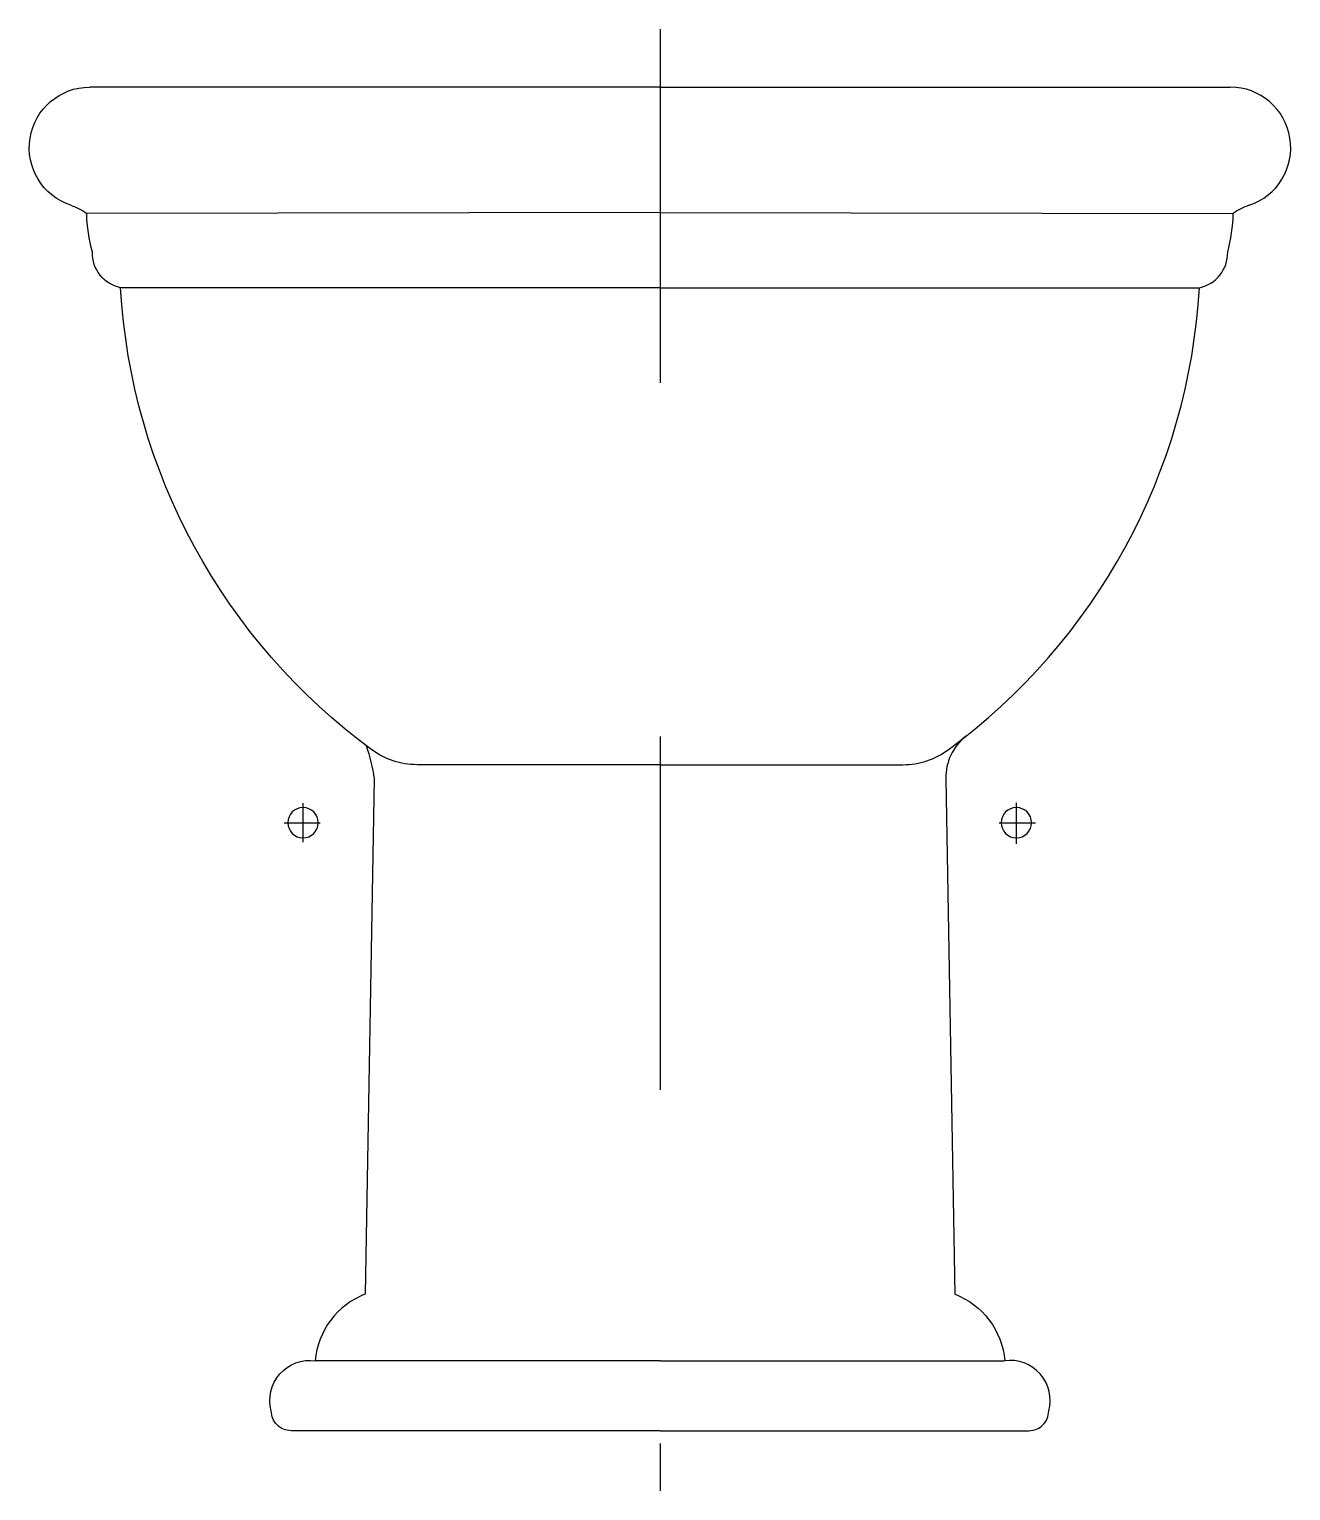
# Model space of a CAD drawing. Extents: x -197.826 to -197.469, y 82.152 to 82.566.
import ezdxf

# ---------------------------------------------------------------- set-up
doc = ezdxf.new("R2010")
doc.units = 0
doc.header["$LTSCALE"] = 0.278714
doc.header["$MEASUREMENT"] = 0
doc.linetypes.add('AXES', pattern=[0.54, 0.3, -0.08, 0.08, -0.08])
doc.linetypes.add('CONTINU', pattern=[0])
doc.layers.get('0').update_dxf_attribs({"linetype": 'CONTINUOUS'})
doc.layers.add('DECA_EIXOS', color=5, linetype='AXES')

msp = doc.modelspace()

# ---------------------------------------------------------------- linework, layer by layer
at = {"linetype": 'CONTINU'}
for points in [[(-197.81454, 82.51575, -0.851868), (-197.80916, 82.54917)], [(-197.48114, 82.51575, 0.851868), (-197.48652, 82.54917)], [(-197.81454, 82.51575, -0.074252), (-197.81002, 82.51347)], [(-197.80845, 82.50251, -0.059448), (-197.81002, 82.51347)], [(-197.48723, 82.50251, 0.059448), (-197.48566, 82.51347)], [(-197.48114, 82.51575, 0.074252), (-197.48566, 82.51347)], [(-197.80046, 82.49245, -0.362091), (-197.80845, 82.50251)], [(-197.49522, 82.49245, 0.362091), (-197.48723, 82.50251)], [(-197.72936, 82.36175, -0.223969), (-197.80046, 82.49245)], [(-197.56632, 82.36175, 0.223969), (-197.49522, 82.49245)], [(-197.56132, 82.36559, 0.232982), (-197.56699, 82.35356)], [(-197.73094, 82.36292, -0.041279), (-197.72869, 82.35356)], [(-197.71658, 82.35754, -0.160583), (-197.72936, 82.36175)], [(-197.5791, 82.35754, 0.160583), (-197.56632, 82.36175)], [(-197.74883, 82.34543, 1), (-197.74883, 82.33683)], [(-197.74883, 82.33683, 1), (-197.74883, 82.34543)], [(-197.54701, 82.34543, 1), (-197.54701, 82.33683)], [(-197.54701, 82.33683, 1), (-197.54701, 82.34543)], [(-197.73114, 82.20784, 0.289104), (-197.74538, 82.18895, 0.289104)], [(-197.56454, 82.20784, -0.289104), (-197.5503, 82.18895, -0.289104)], [(-197.75781, 82.17476, -0.539261), (-197.74534, 82.18895)], [(-197.53787, 82.17476, 0.539261), (-197.55034, 82.18895)], [(-197.75222, 82.16917, -0.414215), (-197.75781, 82.17476)], [(-197.54346, 82.16917, 0.414215), (-197.53787, 82.17476)]]:
    msp.add_lwpolyline(points, format="xyb", dxfattribs=at)
for points in [[(-197.64784, 82.54917), (-197.80916, 82.54917)], [(-197.64784, 82.54917), (-197.48652, 82.54917)], [(-197.64784, 82.51369), (-197.81002, 82.51347)], [(-197.64784, 82.51369), (-197.48566, 82.51347)], [(-197.64784, 82.49244), (-197.80046, 82.49245)], [(-197.64784, 82.49244), (-197.49522, 82.49245)], [(-197.64784, 82.35754), (-197.71658, 82.35754)], [(-197.64784, 82.35754), (-197.5791, 82.35754)], [(-197.72869, 82.35356), (-197.73122, 82.20781)], [(-197.56699, 82.35356), (-197.56446, 82.20781)], [(-197.64784, 82.18895), (-197.74534, 82.18895)], [(-197.64784, 82.18895), (-197.55034, 82.18895)], [(-197.64784, 82.16917), (-197.75222, 82.16917)], [(-197.64784, 82.16917), (-197.54346, 82.16917)]]:
    msp.add_lwpolyline(points, dxfattribs=at)
at = {"layer": 'DECA_EIXOS'}
msp.add_line((-197.64784, 82.56555), (-197.64784, 82.15218), dxfattribs=at)
for points in [[(-197.74883, 82.33564), (-197.74883, 82.34669)], [(-197.54701, 82.33516), (-197.54701, 82.34672)], [(-197.75422, 82.34113), (-197.744, 82.34113)], [(-197.55184, 82.34113), (-197.54159, 82.34113)]]:
    msp.add_lwpolyline(points, dxfattribs=at)

doc.saveas('drawing.dxf')
